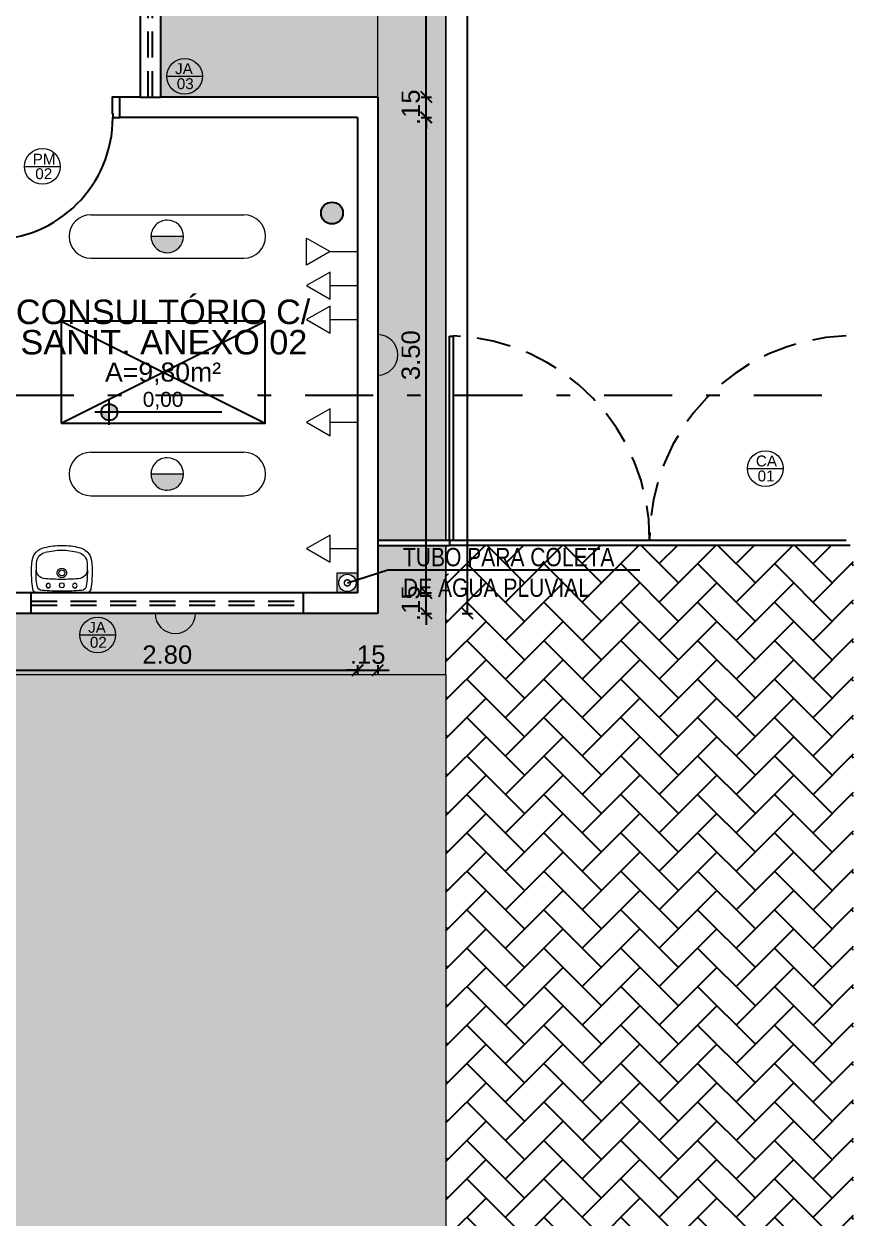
# Model space of a CAD drawing. Header units: inches. Extents: x 44782 to 44933, y 6798 to 6838.
# Drawn here: x 44824.35 to 44830.4, y 6810.44 to 6819.22 of the extents above; entities that cross this region are included whole.
import ezdxf
from ezdxf import colors
from ezdxf.entities.mleader import LeaderData, LeaderLine
from ezdxf.enums import TextEntityAlignment as Align
from ezdxf.math import Vec2, Vec3

# ---------------------------------------------------------------- set-up
doc = ezdxf.new("R2010")
doc.units = ezdxf.units.IN
doc.header["$MEASUREMENT"] = 0
for name, pattern in [('DASHDOT', [1, 0.5, -0.25, 0, -0.25]), ('HIDDEN', [9.525, 6.35, -3.175]), ('HIDDEN2', [0.1875, 0.125, -0.0625])]:
    doc.linetypes.add(name, pattern=pattern)
doc.layers.get('Defpoints').update_dxf_attribs({"color": 250})
doc.layers.add('at_Entity', color=7, linetype='Continuous', lineweight=9)
doc.layers.add('at_Text', color=7, linetype='Continuous', lineweight=9)
for name, color, linetype in [('BASCULANTE', 1, 'Continuous'), ('H. PAVER CINZA 1', 252, 'Continuous'), ('LAMPADAS', 5, 'Continuous'), ('Layout_Equipamentos', 7, 'Continuous'), ('linha de corte', 1, 'Continuous'), ('MURO', 2, 'Continuous'), ('PAREDES', 4, 'Continuous'), ('ponto de lógica', 7, 'Continuous'), ('PORTAS', 2, 'Continuous'), ('TEXTO01', 7, 'Continuous'), ('TEXTO02', 3, 'Continuous'), ('TEXTO03', 2, 'Continuous'), ('TUBO DE COLETA', 7, 'Continuous')]:
    doc.layers.add(name, color=color, linetype=linetype)
doc.layers.add('TOMADAS', color=150, linetype='Continuous', true_color=0x007fff)
doc.styles.add('ARIAL', font='ARIALN.TTF', dxfattribs={"height": 0.18})
doc.styles.add('Fonte 02', font='ARIALUNI.TTF')
doc.styles.add('FONTE01', font='swissi.ttf')
doc.styles.add('Fonte02', font='arial.ttf')
doc.styles.add('TEXTO1', font='swissko.ttf', dxfattribs={"width": 0.6, "height": 0.1})
doc.dimstyles.new('Esc 1-75', dxfattribs={"dimscale": 0.75, "dimtxt": 0.18, "dimasz": 0.1125, "dimexe": 0.05, "dimexo": 0.05, "dimgap": 0.06, "dimtad": 1, "dimzin": 4, "dimdsep": 46, "dimtxsty": 'Fonte 02', "dimblk": 'ARCHTICK', "dimcen": 0, "dimclrd": 250, "dimclre": 250, "dimadec": 0, "dimazin": 1, "dimtfac": 1, "dimtix": 1, "dimtmove": 1, "dimatfit": 3, "dimldrblk": 'ARCHTICK', "dimfxl": 0, "dimarcsym": 0})

# ---------------------------------------------------------------- blocks, each defined once
blk = doc.blocks.new('A$C2B7D2525')
at = {"layer": 'at_Entity', "true_color": 0x007fff}
h = blk.add_hatch(color=150, dxfattribs=at)
h.dxf.hatch_style = 1
h.paths.add_polyline_path([(0.723, 0.2795, 0.414214), (0.6034, 0.1599, 0.002212), (0.6034, 0.1588), (0.8427, 0.1588, 0.002212), (0.8427, 0.1599, 0.414214)])
at = {"layer": 'at_Entity', "color": 150, "true_color": 0x007fff}
for p, q in [((1.2852, 0.3197), (0.1609, 0.3197)), ((0.7241, 0.1588), (0.6034, 0.1588)), ((0.8427, 0.1588), (0.6034, 0.1588)), ((0.8427, 0.1588), (0.7241, 0.1588)), ((0.8427, 0.1588), (0.7241, 0.1588)), ((1.2852, 0), (0.1609, 0))]:
    blk.add_line(p, q, dxfattribs=at)
for centre, radius, start, end in [((0.1599, 0.1599), 0.1599, 90, 180), ((0.723, 0.1599), 0.1196, 90, 180), ((0.723, 0.1599), 0.1196, 360, 90), ((1.2841, 0.1599), 0.1599, 0.00268, 90), ((0.1599, 0.1599), 0.1599, 180, 270), ((0.723, 0.1599), 0.1196, 180, 270), ((0.723, 0.1599), 0.1196, 270, 0), ((1.2841, 0.1599), 0.1599, 270.00537, 0.00268)]:
    blk.add_arc(centre, radius, start, end, dxfattribs=at)
blk = doc.blocks.new('Leg_Ambiente05_50')
at = {"layer": 'TEXTO01', "linetype": 'Continuous', "ltscale": 0.0001}
h = blk.add_hatch(color=256, dxfattribs=at)
h.paths.add_polyline_path([(-0.2635, -0.157), (-0.2635, -0.1969), (-0.2235, -0.1969, 0.414214)])
h.paths.add_polyline_path([(-0.2635, -0.1969), (-0.3034, -0.1969, 0.414214), (-0.2635, -0.2368)])
at = {"layer": 'Defpoints'}
for p, q in [((-0.5, -0.25), (0.5, 0.25)), ((-0.5, 0.25), (0.5, -0.25))]:
    blk.add_line(p, q, dxfattribs=at)
blk.add_lwpolyline([(-0.5, -0.25), (0.5, -0.25), (0.5, 0.25), (-0.5, 0.25)], close=True, dxfattribs=at)
at = {"layer": 'TEXTO01', "linetype": 'Continuous', "ltscale": 0.0001}
for p, q in [((-0.2635, -0.2589), (-0.2635, -0.1349)), ((0.2874, -0.1969), (-0.3344, -0.1969))]:
    blk.add_line(p, q, dxfattribs=at)
blk.add_circle((-0.2635, -0.1969), 0.0399, dxfattribs=at)
at = {"layer": 'TEXTO01', "style": 'FONTE01'}
blk.add_attdef('NÍVEL', text='', height=0.08, dxfattribs=at).set_placement((0, -0.1338), align=Align.MIDDLE_CENTER)
at = {"layer": 'TEXTO02', "style": 'Fonte02'}
blk.add_attdef('ÁREA', text='', height=0.1, dxfattribs=at).set_placement((0, 0.0311), align=Align.MIDDLE_CENTER)
at = {"layer": 'TEXTO03', "style": 'Fonte02'}
for tag, p in [('AMB1', (0.0037, 0.5301)), ('AMB1', (0, 0.3711)), ('AMB2', (0, 0.2036))]:
    blk.add_attdef(tag, text='', height=0.12, dxfattribs=at).set_placement(p, align=Align.MIDDLE_CENTER)
blk = doc.blocks.new('A$C1E546F2D')
at = {"layer": 'PORTAS'}
for points in [[(0.921, 0.1503), (0.9507, 0.1503), (0.9507, 1.0502), (0.921, 1.0502), (0.921, 0.1503)], [(0, 0.1503), (0, 0), (0.055, 0), (0.055, 0.1207), (0.0508, 0.1207), (0.0508, 0.1503), (0, 0.1503)], [(1.0015, 0.1503), (1.0015, 0), (0.9464, 0), (0.9464, 0.1207), (0.9507, 0.1207), (0.9507, 0.1503), (1.0015, 0.1503)]]:
    blk.add_lwpolyline(points, dxfattribs=at)
blk.add_arc((0.9507, 0.1503), 0.8998, 90, 180, dxfattribs=at)
blk = doc.blocks.new('A$C3E1E0E25')
at = {"linetype": 'HIDDEN'}
h = blk.add_hatch(color=7, dxfattribs=at)
h.dxf.hatch_style = 1
h.paths.add_polyline_path([(0.1503, 0.1482), (0, 0.1482), (0, 0), (0.1503, 0)])
h.paths.add_polyline_path([(0.0116, 0.0741, -1), (0.1388, 0.0741, -1)], flags=16)
at = {"layer": 'at_Entity'}
blk.add_lwpolyline([(0, 0.1482), (0.1503, 0.1482), (0.1503, 0), (0, 0)], close=True, dxfattribs=at)
blk.add_circle((0.0752, 0.0741), 0.0636, dxfattribs=at)
blk = doc.blocks.new('_DotSmall')
at = {"color": 0, "linetype": 'ByBlock', "const_width": 0.5}
blk.add_lwpolyline([(-0.0625, 0, 1), (0.0625, 0, 1)], format="xyb", close=True, dxfattribs=at)
blk = doc.blocks.new('new block12')
at = {"layer": 'at_Entity', "color": 0}
for p, q in [((-0.1904, 0), (0, 0)), ((-0.1143, 0.055), (-0.1079, 0.0656)), ((-0.1079, 0.0423), (-0.1143, 0.055)), ((-0.1079, 0.0656), (-0.0973, 0.0719)), ((-0.0973, 0.036), (-0.1079, 0.0423)), ((-0.0973, 0.0719), (-0.0846, 0.0656)), ((-0.0846, 0.0423), (-0.0973, 0.036)), ((-0.0846, 0.0656), (-0.0804, 0.055)), ((-0.0804, 0.055), (-0.0846, 0.0423)), ((-0.0635, 0), (0.1248, 0)), ((0, 0), (0.1926, 0)), ((0.0825, 0.055), (0.0868, 0.0656)), ((0.0868, 0.0423), (0.0825, 0.055)), ((0.0868, 0.0656), (0.0995, 0.0719)), ((0.0995, 0.036), (0.0868, 0.0423)), ((0.0995, 0.0719), (0.11, 0.0656)), ((0.11, 0.0423), (0.0995, 0.036)), ((0.11, 0.0656), (0.1164, 0.055)), ((0.1164, 0.055), (0.11, 0.0423))]:
    blk.add_line(p, q, dxfattribs=at)
for centre, radius, start, end in [((-0.1037, 0.2192), 0.1175, 102.51398, 169.94425), ((-0.1021, 0.2163), 0.0847, 102.94607, 167.28087), ((-0.0119, -0.1249), 0.4735, 88.69805, 104.42194), ((0.0138, -0.2613), 0.5766, 91.35244, 103.5038), ((0.0099, -0.1255), 0.4741, 75.63679, 91.34148), ((-0.0133, -0.2572), 0.5725, 76.4579, 88.69664), ((0.1052, 0.222), 0.0784, 8.41938, 78.38368), ((0.1075, 0.2249), 0.1107, 7.71962, 79.59246), ((0.5296, 0.1532), 0.7539, 173.41338, 189.69292), ((0.4249, 0.1494), 0.6136, 177.32306, 189.24154), ((0.1228, 0.188), 0.311, 171.32208, 181.82646), ((-0.1166, 0.1739), 0.0716, 176.60246, 219.59969), ((-0.0011, 0.1471), 0.0349, 90, 149.99293), ((-0.0011, 0.1471), 0.0349, 29.99676, 89.99928), ((0.1078, 0.1732), 0.0781, 324.65246, 2.83944), ((-0.2623, 0.1317), 0.4504, 349.78202, 5.79718), ((-0.1329, 0.1882), 0.3189, 357.99462, 8.16964), ((-0.5309, 0.1535), 0.7531, 350.27914, 6.57653), ((-0.1209, 0.1714), 0.0667, 220.34381, 269.44866), ((0.0021, 1.5743), 1.4748, 265.18956, 269.93912), ((-0.0011, 0.1471), 0.0349, 150.00315, 209.99685), ((-0.0011, 0.1471), 0.0349, 209.99676, 269.99928), ((-0.0011, 0.1471), 0.0222, 90, 180), ((-0.0011, 0.1471), 0.0222, 180, 270), ((-0.0011, 0.1471), 0.0222, 360, 90), ((-0.0011, 0.1471), 0.0222, 270.00968, 360), ((-0.0011, 0.1471), 0.0349, 270, 329.99293), ((-0.001, 1.4521), 1.3526, 270.02076, 275.09507), ((-0.0011, 0.1471), 0.0349, 330.00315, 29.99685), ((0.1226, 0.1679), 0.0631, 266.77318, 320.7547), ((-0.1647, 0.0446), 0.0522, 200.54167, 238.93005), ((-0.1427, 0.0567), 0.0385, 188.75581, 265.61268), ((-0.0074, 1.7284), 1.7156, 265.3753, 270.21026), ((-0.0011, 0.0561), 0.018, 150.01278, 209.98722), ((-0.0011, 0.0561), 0.018, 90, 150.03984), ((-0.0011, 0.0561), 0.018, 210.01908, 270.03665), ((-0.001, 0.0561), 0.018, 30.01908, 90.03665), ((-0.0011, 0.0561), 0.018, 270, 330.03984), ((-0.0011, 1.8918), 1.879, 270, 274.41438), ((-0.0011, 0.0561), 0.018, 330.01278, 29.98722), ((0.1414, 0.0585), 0.0402, 273.11398, 350.39284), ((0.1736, 0.034), 0.0386, 297.86727, 348.56925)]:
    blk.add_arc(centre, radius, start, end, dxfattribs=at)
blk = doc.blocks.new('A$C4BC3063A')
at = {"layer": 'at_Entity', "color": 150, "true_color": 0x007fff}
for p, q in [((0.2011, 0), (0.2011, 0.199)), ((0.2011, 0.199), (0.3748, 0.0995)), ((0.2011, 0.0995), (0, 0.0995)), ((0.3748, 0.0995), (0.2011, 0))]:
    blk.add_line(p, q, dxfattribs=at)
blk = doc.blocks.new('A$C0C4A46CA')
at = {"layer": 'at_Entity', "color": 0}
for p, q in [((0.3748, 0.199), (0.2011, 0.0995)), ((0.3748, 0), (0.3748, 0.199)), ((0.2011, 0.0995), (0, 0.0995)), ((0.2011, 0.0995), (0.3748, 0))]:
    blk.add_line(p, q, dxfattribs=at)
blk = doc.blocks.new('_ARCHTICK')
at = {"color": 0, "linetype": 'ByBlock', "const_width": 0.15}
blk.add_lwpolyline([(-0.5, -0.5), (0.5, 0.5)], dxfattribs=at)
blk = doc.blocks.new('*D139')
at = {"layer": 'at_Text', "color": 250, "lineweight": -2, "transparency": 16777216}
for p, q in [((44824.0076, 6814.5031), (44824.0076, 6814.4281)), ((44826.8072, 6814.5031), (44826.8072, 6814.4281)), ((44824.0076, 6814.4656), (44826.8072, 6814.4656))]:
    blk.add_line(p, q, dxfattribs=at)
at = {"layer": 'Defpoints', "color": 0, "transparency": 16777216}
for p in [(44824.0076, 6815.0339), (44826.8072, 6815.0339), (44826.8072, 6814.4656)]:
    blk.add_point(p, dxfattribs=at)
at = {"layer": 'at_Text', "color": 250, "lineweight": -2, "transparency": 16777216, "xscale": 0.084375, "yscale": 0.084375, "zscale": 0.084375, "rotation": 180}
blk.add_blockref('_ARCHTICK', (44824.0076, 6814.4656), dxfattribs=at)
at = {"layer": 'at_Text', "color": 250, "lineweight": -2, "transparency": 16777216, "xscale": 0.084375, "yscale": 0.084375, "zscale": 0.084375}
blk.add_blockref('_ARCHTICK', (44826.8072, 6814.4656), dxfattribs=at)
at = {"layer": 'at_Text', "color": 0, "transparency": 16777216, "insert": (44825.4074, 6814.5796), "char_height": 0.135, "attachment_point": 5, "style": 'Fonte 02'}
blk.add_mtext('2.80', dxfattribs=at)
blk = doc.blocks.new('*D140')
at = {"layer": 'at_Text', "color": 250, "lineweight": -2, "transparency": 16777216}
for p, q in [((44826.8072, 6814.5031), (44826.8072, 6814.4281)), ((44826.9553, 6814.5031), (44826.9553, 6814.4281)), ((44826.8072, 6814.4656), (44826.7228, 6814.4656)), ((44826.8072, 6814.4656), (44826.9553, 6814.4656)), ((44826.9553, 6814.4656), (44827.0397, 6814.4656))]:
    blk.add_line(p, q, dxfattribs=at)
at = {"layer": 'Defpoints', "color": 0, "transparency": 16777216}
for p in [(44826.8072, 6815.0339), (44826.9553, 6814.8837), (44826.9553, 6814.4656)]:
    blk.add_point(p, dxfattribs=at)
at = {"layer": 'at_Text', "color": 250, "lineweight": -2, "transparency": 16777216, "xscale": 0.084375, "yscale": 0.084375, "zscale": 0.084375}
blk.add_blockref('_ARCHTICK', (44826.8072, 6814.4656), dxfattribs=at)
at = {"layer": 'at_Text', "color": 250, "lineweight": -2, "transparency": 16777216, "xscale": 0.084375, "yscale": 0.084375, "zscale": 0.084375, "rotation": 180}
blk.add_blockref('_ARCHTICK', (44826.9553, 6814.4656), dxfattribs=at)
at = {"layer": 'at_Text', "color": 0, "transparency": 16777216, "insert": (44826.8812, 6814.5796), "char_height": 0.135, "attachment_point": 5, "style": 'Fonte 02'}
blk.add_mtext('.15', dxfattribs=at)
blk = doc.blocks.new('*D141')
at = {"layer": 'at_Text', "color": 250, "lineweight": -2, "transparency": 16777216}
for p, q in [((44827.3125, 6815.0339), (44827.3125, 6815.1183)), ((44827.275, 6815.0339), (44827.35, 6815.0339)), ((44827.3125, 6814.8837), (44827.3125, 6815.0339)), ((44827.275, 6814.8837), (44827.35, 6814.8837)), ((44827.3125, 6814.8837), (44827.3125, 6814.7993))]:
    blk.add_line(p, q, dxfattribs=at)
at = {"layer": 'Defpoints', "color": 0, "transparency": 16777216}
for p in [(44826.8072, 6815.0339), (44827.3125, 6815.0339), (44826.9553, 6814.8837)]:
    blk.add_point(p, dxfattribs=at)
at = {"layer": 'at_Text', "color": 250, "lineweight": -2, "transparency": 16777216, "xscale": 0.084375, "yscale": 0.084375, "zscale": 0.084375}
for p, rotation in [((44827.3125, 6815.0339), 270), ((44827.3125, 6814.8837), 90)]:
    blk.add_blockref('_ARCHTICK', p, dxfattribs=dict(at, rotation=rotation))
at = {"layer": 'at_Text', "color": 0, "transparency": 16777216, "insert": (44827.1986, 6814.9588), "char_height": 0.135, "attachment_point": 5, "rotation": 90, "style": 'Fonte 02'}
blk.add_mtext('.15', dxfattribs=at)
blk = doc.blocks.new('*D142')
at = {"layer": 'at_Text', "color": 250, "lineweight": -2, "transparency": 16777216}
for p, q in [((44827.275, 6818.5318), (44827.35, 6818.5318)), ((44827.3125, 6815.0339), (44827.3125, 6818.5318)), ((44827.275, 6815.0339), (44827.35, 6815.0339))]:
    blk.add_line(p, q, dxfattribs=at)
at = {"layer": 'Defpoints', "color": 0, "transparency": 16777216}
for p in [(44826.8072, 6818.5318), (44827.3125, 6818.5318), (44826.8072, 6815.0339)]:
    blk.add_point(p, dxfattribs=at)
at = {"layer": 'at_Text', "color": 250, "lineweight": -2, "transparency": 16777216, "xscale": 0.084375, "yscale": 0.084375, "zscale": 0.084375}
for p, rotation in [((44827.3125, 6818.5318), 90), ((44827.3125, 6815.0339), 270)]:
    blk.add_blockref('_ARCHTICK', p, dxfattribs=dict(at, rotation=rotation))
at = {"layer": 'at_Text', "color": 0, "transparency": 16777216, "insert": (44827.1986, 6816.7828), "char_height": 0.135, "attachment_point": 5, "rotation": 90, "style": 'Fonte 02'}
blk.add_mtext('3.50', dxfattribs=at)
blk = doc.blocks.new('*D143')
at = {"layer": 'at_Text', "color": 250, "lineweight": -2, "transparency": 16777216}
for p, q in [((44827.3125, 6818.682), (44827.3125, 6818.7664)), ((44827.275, 6818.682), (44827.35, 6818.682)), ((44827.3125, 6818.5318), (44827.3125, 6818.682)), ((44827.275, 6818.5318), (44827.35, 6818.5318)), ((44827.3125, 6818.5318), (44827.3125, 6818.4474))]:
    blk.add_line(p, q, dxfattribs=at)
at = {"layer": 'Defpoints', "color": 0, "transparency": 16777216}
for p in [(44826.9553, 6818.682), (44827.3125, 6818.682), (44826.8072, 6818.5318)]:
    blk.add_point(p, dxfattribs=at)
at = {"layer": 'at_Text', "color": 250, "lineweight": -2, "transparency": 16777216, "xscale": 0.084375, "yscale": 0.084375, "zscale": 0.084375}
for p, rotation in [((44827.3125, 6818.682), 270), ((44827.3125, 6818.5318), 90)]:
    blk.add_blockref('_ARCHTICK', p, dxfattribs=dict(at, rotation=rotation))
at = {"layer": 'at_Text', "color": 0, "transparency": 16777216, "insert": (44827.1986, 6818.6069), "char_height": 0.135, "attachment_point": 5, "rotation": 90, "style": 'Fonte 02'}
blk.add_mtext('.15', dxfattribs=at)
blk = doc.blocks.new('*D144')
at = {"layer": 'at_Text', "color": 250, "lineweight": -2, "transparency": 16777216}
for p, q in [((44827.275, 6820.6817), (44827.35, 6820.6817)), ((44827.3125, 6818.682), (44827.3125, 6820.6817)), ((44827.275, 6818.682), (44827.35, 6818.682))]:
    blk.add_line(p, q, dxfattribs=at)
at = {"layer": 'Defpoints', "color": 0, "transparency": 16777216}
for p in [(44826.9553, 6820.6817), (44827.3125, 6820.6817), (44826.9553, 6818.682)]:
    blk.add_point(p, dxfattribs=at)
at = {"layer": 'at_Text', "color": 250, "lineweight": -2, "transparency": 16777216, "xscale": 0.084375, "yscale": 0.084375, "zscale": 0.084375}
for p, rotation in [((44827.3125, 6820.6817), 90), ((44827.3125, 6818.682), 270)]:
    blk.add_blockref('_ARCHTICK', p, dxfattribs=dict(at, rotation=rotation))
at = {"layer": 'at_Text', "color": 0, "transparency": 16777216, "insert": (44827.1986, 6819.6818), "char_height": 0.135, "attachment_point": 5, "rotation": 90, "style": 'Fonte 02'}
blk.add_mtext('2.00', dxfattribs=at)
blk = doc.blocks.new('*D148')
at = {"layer": 'at_Text', "color": 250, "lineweight": -2, "transparency": 16777216}
for p, q in [((44827.5768, 6824.4821), (44827.6518, 6824.4821)), ((44827.6143, 6814.8837), (44827.6143, 6824.4821)), ((44827.5768, 6814.8837), (44827.6518, 6814.8837))]:
    blk.add_line(p, q, dxfattribs=at)
at = {"layer": 'Defpoints', "color": 0, "transparency": 16777216}
for p in [(44826.9553, 6824.4821), (44827.6143, 6824.4821), (44826.9553, 6814.8837)]:
    blk.add_point(p, dxfattribs=at)
at = {"layer": 'at_Text', "color": 250, "lineweight": -2, "transparency": 16777216, "xscale": 0.084375, "yscale": 0.084375, "zscale": 0.084375}
for p, rotation in [((44827.6143, 6824.4821), 90), ((44827.6143, 6814.8837), 270)]:
    blk.add_blockref('_ARCHTICK', p, dxfattribs=dict(at, rotation=rotation))
at = {"layer": 'at_Text', "color": 0, "transparency": 16777216, "insert": (44827.5003, 6819.6829), "char_height": 0.135, "attachment_point": 5, "rotation": 90, "style": 'Fonte 02'}
blk.add_mtext('9.60', dxfattribs=at)

msp = doc.modelspace()

# ---------------------------------------------------------------- hatches: boundary and pattern name
h = msp.add_hatch(color=68)
h.dxf.hatch_style = 1
h.paths.add_polyline_path([(44826.9553, 6820.6817), (44825.3577, 6820.6817), (44825.3577, 6818.682), (44826.9553, 6818.682)])
h = msp.add_hatch()
h.set_pattern_fill('AR-HBONE', color=256, scale=0.05)
h.set_pattern_definition([(45, (-81.87206, 1.5683), (2e-17, 0.2828427125), [0.6, -0.2]), (135, (-81.73063, 1.70971), (2e-17, 0.2828427125), [0.6, -0.2])])
h.paths.add_polyline_path([(44830.4553, 6815.3831), (44827.4568, 6815.3831), (44827.4568, 6803.6368), (44830.4553, 6803.6368)])
h = msp.add_hatch(color=68)
h.dxf.hatch_style = 1
h.paths.add_polyline_path([(44827.4568, 6814.4329), (44820.2622, 6814.4329), (44820.2622, 6810.8335), (44817.0098, 6810.8335), (44817.0098, 6809.1914, -0.06815), (44820.4547, 6807.0073), (44820.4547, 6809.8347), (44825.0529, 6809.8347), (44825.0529, 6805.2344), (44822.2302, 6805.2344, -0.033074), (44823.4109, 6803.6368), (44827.4568, 6803.6368)])
at = {"layer": 'H. PAVER CINZA 1'}
for points in [[(44814.2102, 6836.2284), (44804.7133, 6836.2284), (44804.7133, 6830.4791), (44804.7133, 6825.0302), (44793.3162, 6825.0302), (44793.3162, 6816.0327), (44793.8156, 6816.0327), (44793.8156, 6815.8824), (44793.3162, 6815.8824), (44793.3162, 6814.3843), (44804.5631, 6814.3843), (44804.5631, 6809.4856), (44805.0625, 6809.4856), (44805.0625, 6813.3834), (44806.713, 6813.3834), (44806.713, 6814.8837), (44793.8156, 6814.8837), (44793.8156, 6818.682), (44795.3645, 6818.682), (44795.3645, 6820.6817), (44793.8156, 6820.6817), (44793.8156, 6824.4821), (44805.2127, 6824.4821), (44805.2127, 6830.9785), (44805.2127, 6834.8784), (44813.7108, 6834.8784), (44813.7108, 6826.431), (44810.8605, 6826.431), (44810.8605, 6824.4821), (44826.9553, 6824.4821), (44826.9553, 6818.682), (44826.9553, 6815.4233), (44827.4568, 6815.4233), (44827.4568, 6825.0302), (44814.2102, 6825.0302)], [(44827.4568, 6815.3831), (44826.9553, 6815.3831), (44826.9553, 6814.8837), (44819.7585, 6814.8837), (44819.7585, 6811.335), (44816.5083, 6811.335), (44816.5083, 6809.4856), (44817.0098, 6809.4856), (44817.0098, 6810.8335), (44820.2622, 6810.8335), (44820.2622, 6814.4329), (44827.4568, 6814.4329)]]:
    msp.add_hatch(color=256, dxfattribs=at).paths.add_polyline_path(points)
at = {"layer": 'ponto de lógica'}
h = msp.add_hatch(color=256, dxfattribs=at)
h.dxf.hatch_style = 1
h.paths.add_polyline_path([(44826.5386, 6817.8286, 1), (44826.6995, 6817.8286, 1)])

# ---------------------------------------------------------------- linework, layer by layer
at = {"layer": 'at_Entity', "color": 0}
for p, q in [((44827.4568, 6815.4233), (44827.4568, 6825.0302)), ((44827.4568, 6814.4329), (44827.4568, 6815.3831)), ((44820.2622, 6814.4329), (44827.4568, 6814.4329)), ((44827.4568, 6814.4329), (44827.4568, 6800.6362))]:
    msp.add_line(p, q, dxfattribs=at)
at = {"layer": 'at_Entity', "color": 252, "true_color": 0x989898}
for p, q in [((44827.4568, 6824.4821), (44827.4568, 6815.4233)), ((44827.4568, 6824.4821), (44827.4568, 6815.4233)), ((44827.4568, 6815.3831), (44827.4568, 6814.8837)), ((44827.4568, 6815.3831), (44827.4568, 6814.8837)), ((44828.8576, 6815.3788), (44828.8534, 6815.3831)), ((44829.2872, 6815.3788), (44829.283, 6815.3831)), ((44829.7189, 6815.3788), (44829.7146, 6815.3831)), ((44830.1484, 6815.3788), (44830.1463, 6815.3831))]:
    msp.add_line(p, q, dxfattribs=at)
at = {"layer": 'at_Entity', "color": 150, "true_color": 0x007fff}
for p, q in [((44826.9553, 6816.6337), (44826.9553, 6816.932)), ((44825.3175, 6814.8837), (44825.6179, 6814.8837))]:
    msp.add_line(p, q, dxfattribs=at)
for centre, start, end in [((44826.9542, 6816.7849), 0.00287, 90), ((44826.9542, 6816.7849), 270.00575, 0.00287), ((44825.4666, 6814.8847), 180.00549, 270.00275), ((44825.4666, 6814.8847), 270.00275, 0)]:
    msp.add_arc(centre, 0.1492, start, end, dxfattribs=at)
at = {"layer": 'at_Text'}
msp.add_lwpolyline([(44826.9553, 6818.682), (44826.9553, 6820.6817)], dxfattribs=at)
at = {"layer": 'BASCULANTE', "linetype": 'HIDDEN', "ltscale": 0.03}
for p, q in [((44825.2676, 6818.682), (44825.2676, 6820.6817)), ((44825.2979, 6818.682), (44825.2979, 6820.6817)), ((44825.2074, 6818.682), (44825.3577, 6818.682)), ((44824.4075, 6814.8837), (44824.4075, 6815.0339)), ((44826.4072, 6815.0339), (44826.4072, 6814.8837)), ((44824.4064, 6814.974), (44826.4072, 6814.974)), ((44824.4064, 6814.9437), (44826.4072, 6814.9437))]:
    msp.add_line(p, q, dxfattribs=at)
at = {"layer": 'linha de corte', "color": 6, "linetype": 'DASHDOT'}
msp.add_line((44832.4206, 6816.4876), (44783.1586, 6816.4876), dxfattribs=at)
at = {"layer": 'MURO'}
for p, q in [((44827.4822, 6815.4233), (44827.4822, 6816.9236)), ((44827.4822, 6816.9236), (44827.5118, 6816.9236)), ((44827.5118, 6815.4233), (44827.5118, 6816.9236)), ((44826.9553, 6815.4233), (44827.5118, 6815.4233)), ((44826.9553, 6815.3831), (44827.4822, 6815.3831)), ((44827.4822, 6815.4233), (44827.4822, 6815.3831)), ((44830.4299, 6815.3831), (44827.4822, 6815.3831)), ((44827.5118, 6815.4233), (44830.4003, 6815.4233))]:
    msp.add_line(p, q, dxfattribs=at)
at = {"layer": 'MURO', "linetype": 'HIDDEN2', "ltscale": 2}
for centre, start, end in [((44827.46, 6815.4307), 359.78576, 88.072), ((44830.45, 6815.4307), 91.928, 180.21424)]:
    msp.add_arc(centre, 1.495, start, end, dxfattribs=at)
at = {"layer": 'PAREDES'}
for p, q in [((44825.2074, 6820.8319), (44825.2074, 6818.682)), ((44825.3577, 6820.6817), (44825.3577, 6818.682)), ((44825.2074, 6818.682), (44825.0572, 6818.682)), ((44826.9553, 6818.682), (44825.3577, 6818.682)), ((44826.9553, 6818.682), (44826.9553, 6814.8837)), ((44826.8072, 6818.5318), (44825.0572, 6818.5318)), ((44826.8072, 6818.5318), (44826.8072, 6815.0339)), ((44826.8072, 6815.0339), (44824.0076, 6815.0339)), ((44826.9553, 6814.8837), (44816.5083, 6814.8837))]:
    msp.add_line(p, q, dxfattribs=at)
at = {"layer": 'ponto de lógica'}
msp.add_circle((44826.6191, 6817.8286), 0.0805, dxfattribs=at)
at = {"layer": 'TEXTO01', "lineweight": 9}
for p, q in [((44825.4038, 6818.8345), (44825.6665, 6818.8345)), ((44824.3592, 6818.1717), (44824.6219, 6818.1717)), ((44829.6753, 6815.949), (44829.938, 6815.949)), ((44824.7644, 6814.7253), (44825.0271, 6814.7253))]:
    msp.add_line(p, q, dxfattribs=at)
for centre in [(44825.5351, 6818.8345), (44824.4894, 6818.1717), (44829.8067, 6815.949), (44824.8958, 6814.7253)]:
    msp.add_circle(centre, 0.1313, dxfattribs=at)

# ---------------------------------------------------------------- block references
ref = msp.add_blockref('Leg_Ambiente05_50', (44825.3766, 6816.6591), dxfattribs=dict(xscale=1.5, yscale=1.5, zscale=1.5))
ref.add_attrib('AMB1', 'CONSULTÓRIO C/', dxfattribs={"layer": 'TEXTO03', "height": 0.18, "style": 'Fonte02'}).set_placement((44825.3766, 6817.1019), align=Align.MIDDLE_CENTER)
ref.add_attrib('AMB2', 'SANIT. ANEXO 02', dxfattribs={"layer": 'TEXTO03', "height": 0.18, "style": 'Fonte02'}).set_placement((44825.3827, 6816.8787), align=Align.MIDDLE_CENTER)
ref.add_attrib('ÁREA', 'A=9,80m²', dxfattribs={"layer": 'TEXTO02', "height": 0.14, "style": 'Fonte02'}).set_placement((44825.3767, 6816.6591), align=Align.MIDDLE_CENTER)
ref.add_attrib('NÍVEL', '0,00', dxfattribs={"layer": 'TEXTO01', "height": 0.11, "style": 'FONTE01'}).set_placement((44825.3766, 6816.4584), align=Align.MIDDLE_CENTER)
at = {"layer": 'at_Entity', "xscale": -1}
msp.add_blockref('A$C0C4A46CA', (44826.8072, 6817.4455), dxfattribs=at)
at = {"layer": 'LAMPADAS', "rotation": 180}
for p in [(44826.1304, 6817.8167), (44826.1304, 6816.0688)]:
    msp.add_blockref('A$C2B7D2525', p, dxfattribs=at)
at = {"layer": 'Layout_Equipamentos', "xscale": -1}
msp.add_blockref('new block12', (44824.6311, 6815.0339), dxfattribs=at)
at = {"layer": 'PORTAS', "rotation": 180}
msp.add_blockref('A$C1E546F2D', (44825.0577, 6818.6821), dxfattribs=at)
at = {"layer": 'TOMADAS', "xscale": -1}
for p in [(44826.8072, 6817.1956), (44826.8072, 6816.9458), (44826.8072, 6816.1899), (44826.8072, 6815.2605)]:
    msp.add_blockref('A$C4BC3063A', p, dxfattribs=at)
at = {"layer": 'TUBO DE COLETA'}
msp.add_blockref('A$C3E1E0E25', (44826.6568, 6815.0339), dxfattribs=at)

# ---------------------------------------------------------------- texts
at = {"layer": 'TEXTO01', "lineweight": 9, "ltscale": 0.0001, "char_height": 0.080083, "width": 0.240515, "attachment_point": 1, "style": 'TEXTO1'}
for s, insert in [('{\\fSansSerif|b0|i0|c2|p2;\\W1;JA}', (44825.4647, 6818.9305)), ('{\\fSansSerif|b0|i0|c2|p2;\\W1;03}', (44825.4777, 6818.8202)), ('{\\fSansSerif|b0|i0|c2|p2;\\W1;PM}', (44824.4176, 6818.2651)), ('{\\fSansSerif|b0|i0|c2|p2;\\W1;02}', (44824.4371, 6818.1581)), ('{\\fSansSerif|b0|i0|c2|p2;\\W1;CA}', (44829.7362, 6816.0449)), ('{\\fSansSerif|b0|i0|c2|p2;\\W1;01}', (44829.7492, 6815.9347)), ('{\\fSansSerif|b0|i0|c2|p2;\\W1;JA}', (44824.8253, 6814.8213)), ('{\\fSansSerif|b0|i0|c2|p2;\\W1;02}', (44824.8383, 6814.711))]:
    msp.add_mtext(s, dxfattribs=dict(at, insert=insert))

# ---------------------------------------------------------------- dimensions: what is measured, and where the dimension line sits
at = {"layer": 'at_Text'}
for base, p1, p2, picture, middle in [((44827.6143, 6824.4821), (44826.9553, 6814.8837), (44826.9553, 6824.4821), '*D148', (44827.5003, 6819.6829)), ((44827.3125, 6820.6817), (44826.9553, 6818.682), (44826.9553, 6820.6817), '*D144', (44827.1986, 6819.6818)), ((44827.3125, 6818.682), (44826.8072, 6818.5318), (44826.9553, 6818.682), '*D143', (44827.1986, 6818.6069)), ((44827.3125, 6818.5318), (44826.8072, 6815.0339), (44826.8072, 6818.5318), '*D142', (44827.1986, 6816.7828)), ((44827.3125, 6815.0339), (44826.9553, 6814.8837), (44826.8072, 6815.0339), '*D141', (44827.1986, 6814.9588))]:
    dim = msp.add_linear_dim(base=base, p1=p1, p2=p2, angle=90, dimstyle='Esc 1-75', dxfattribs=at)
    dim.commit()
    dim.dimension.update_dxf_attribs({"geometry": picture, "text_midpoint": middle})
for base, p1, p2, picture, middle in [((44826.8072, 6814.4656), (44824.0076, 6815.0339), (44826.8072, 6815.0339), '*D139', (44825.4074, 6814.5796)), ((44826.9553, 6814.4656), (44826.8072, 6815.0339), (44826.9553, 6814.8837), '*D140', (44826.8812, 6814.5796))]:
    dim = msp.add_linear_dim(base=base, p1=p1, p2=p2, dimstyle='Esc 1-75', dxfattribs=at)
    dim.commit()
    dim.dimension.update_dxf_attribs({"geometry": picture, "text_midpoint": middle})

# ---------------------------------------------------------------- leaders
at = {"layer": 'at_Entity'}
ml = msp.add_multileader_mtext('Standard', dxfattribs=at)
ml.set_content('TUBO PARA COLETA\\PDE ÁGUA PLUVIAL', color=256, style='ARIAL')
ml.set_leader_properties()
ml.set_arrow_properties(name='DOTSMALL')
ml.build(insert=Vec2(0, 0))
ml.multileader.update_dxf_attribs({"text_left_attachment_type": 6, "text_right_attachment_type": 6, "dogleg_length": 0.05, "arrow_head_size": 0.09, "scale": 0.75})
ctx = ml.context
ctx.base_point, ctx.scale, ctx.char_height, ctx.arrow_head_size, ctx.landing_gap_size, ctx.plane_origin = Vec3(44827.0659, 6815.2033), 0.75, 0.135, 0.09, 0.075, Vec3(44826.732, 6815.108)
ctx.left_attachment, ctx.right_attachment = 6, 6
notes = []
notes.append((ctx, [(0, (1, 1, 0), (44827.0284, 6815.2033), (1, 0), 0.0375, [(0, [(44826.732, 6815.108)], 0, [])])]))
ctx.mtext.insert, ctx.mtext.flow_direction = Vec3(44827.1409, 6815.3653), 5
for ctx, leaders in notes:
    for number, flags, end, landing, length, lines in leaders:
        leader = LeaderData()
        leader.index, (leader.has_last_leader_line, leader.has_dogleg_vector, leader.attachment_direction) = number, flags
        leader.last_leader_point, leader.dogleg_vector, leader.dogleg_length = Vec3(end), Vec3(landing), length
        for number, points, colour, breaks in lines:
            line = LeaderLine()
            line.index, line.vertices, line.color, line.breaks = number, Vec3.list(points), colors.encode_raw_color(colour), breaks
            leader.lines.append(line)
        ctx.leaders.append(leader)

doc.saveas('drawing.dxf')
